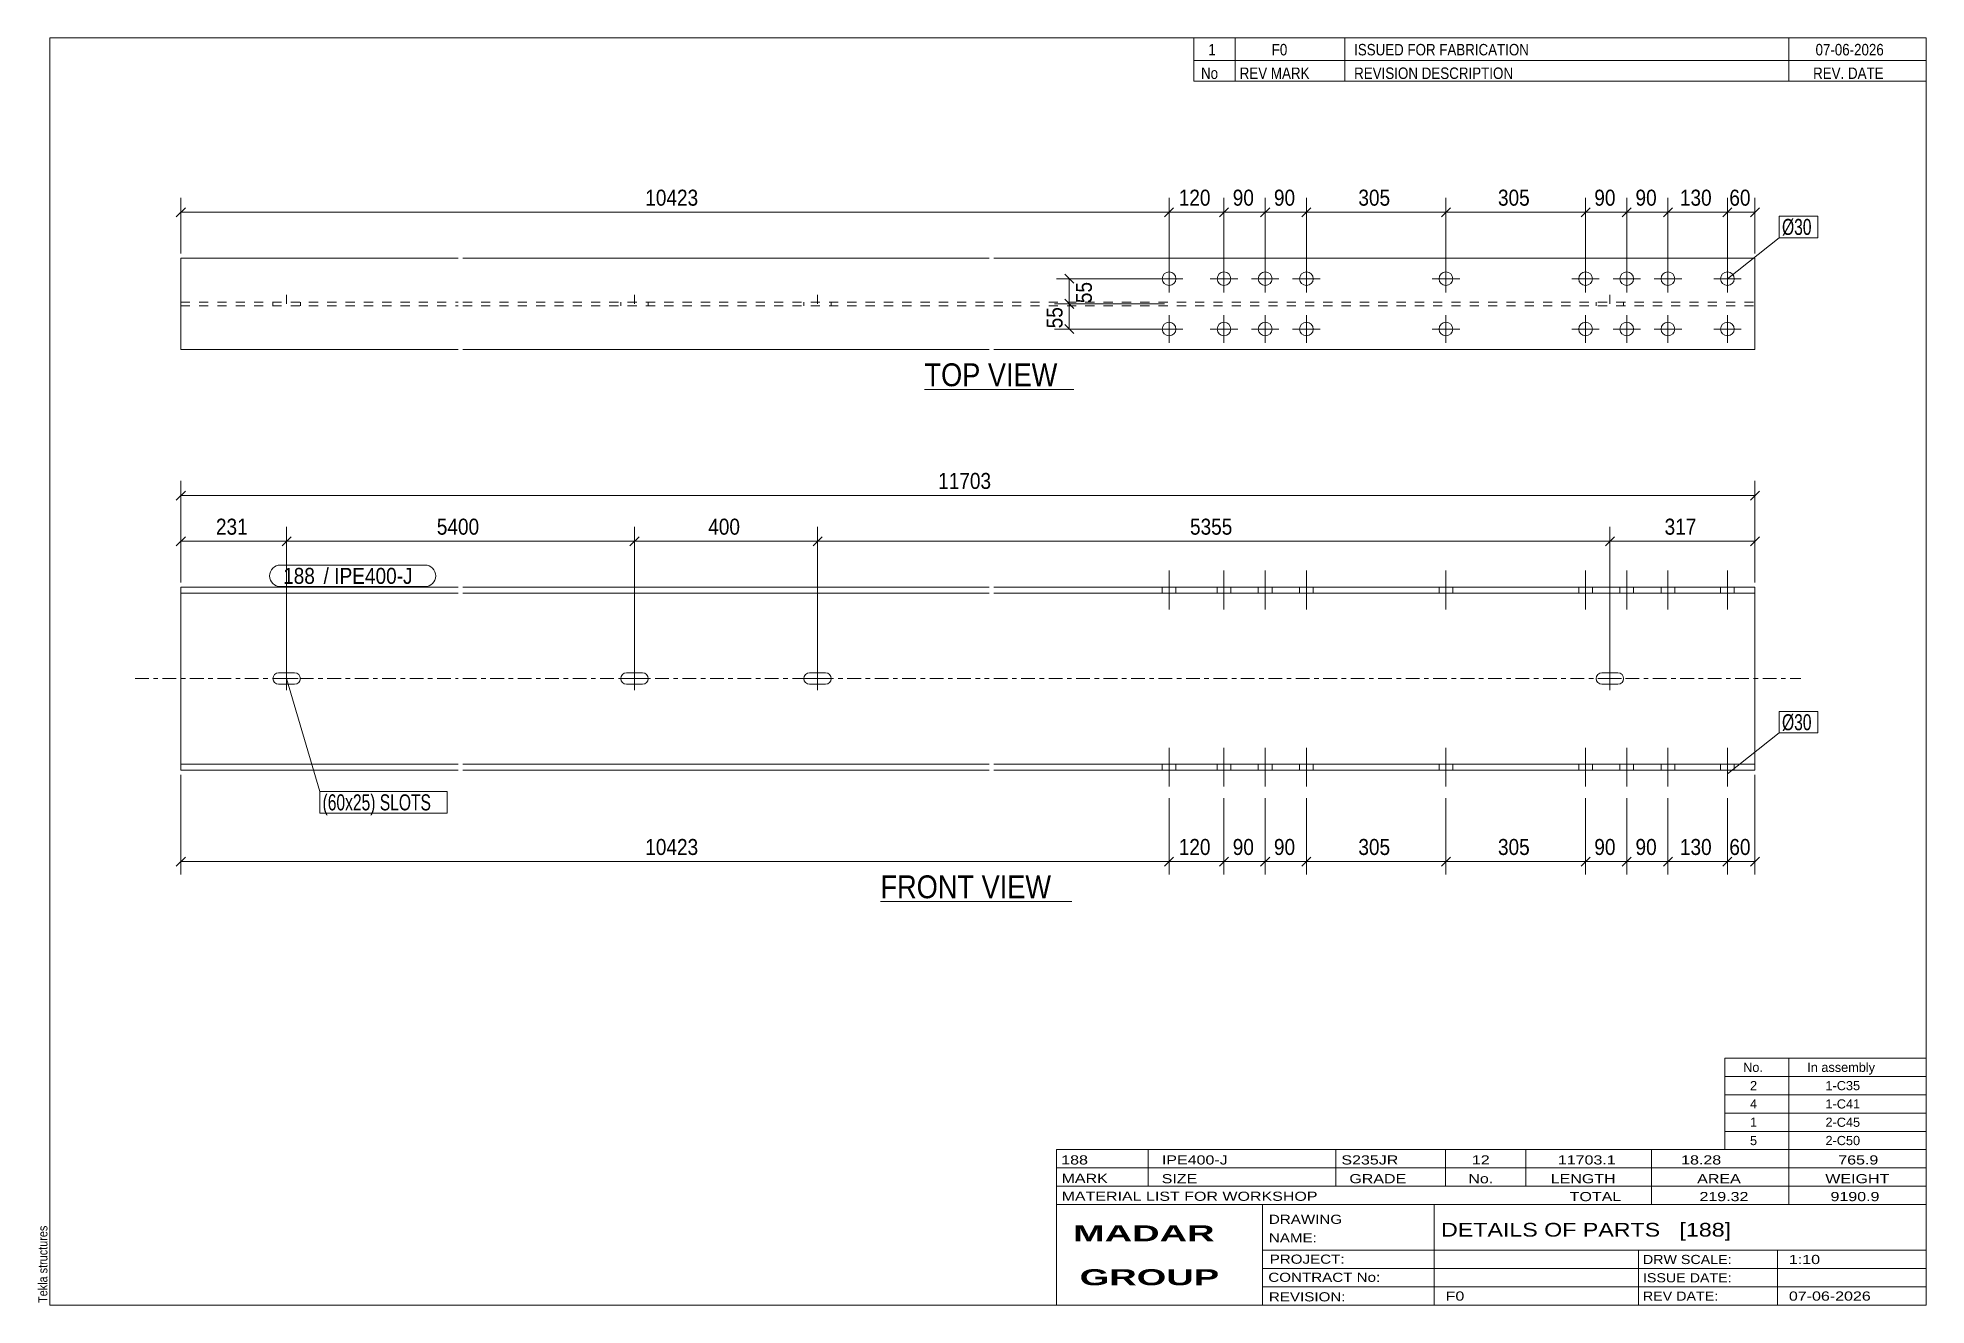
# Model space of a CAD drawing. Header units: millimetres. Extents: x 2 to 415, y 5 to 282.
import ezdxf

# ---------------------------------------------------------------- set-up
doc = ezdxf.new("R2010")
doc.units = ezdxf.units.MM
for name, pattern in [('XKITLINE00', [0]), ('XKITLINE02', [4, 2, -2]), ('XKITLINE03', [6, 3, -1, 1, -1])]:
    doc.linetypes.add(name, pattern=pattern)
for name, color, linetype, lineweight in [('Bolt', 3, 'Continuous', 0), ('BoltMark', 7, 'Continuous', 0), ('Dimensions', 7, 'Continuous', 0), ('DrawingSheet', 5, 'Continuous', 0), ('OtherObjectType', 7, 'Continuous', 0), ('Part', 2, 'Continuous', 0), ('PartMark', 7, 'Continuous', 0)]:
    doc.layers.add(name, color=color, linetype=linetype, lineweight=lineweight)
doc.styles.add('ARIAL', font='ARIAL.TTF')
doc.styles.add('ARIAL_BOLD', font='ARIALBD.TTF')
doc.styles.add('ARIAL_NARROW', font='ARIALN.TTF')

# ---------------------------------------------------------------- blocks, each defined once
blk = doc.blocks.new('*A1')
at = {"layer": 'Bolt', "color": 3, "linetype": 'XKITLINE00', "lineweight": 0}
for p, q in [((56.77, 139.45), (56.77, 144.45)), ((132.77, 139.45), (132.77, 144.45)), ((172.77, 139.45), (172.77, 144.45)), ((345.89, 139.45), (345.89, 144.45)), ((53.87, 142.43), (53.77, 141.95)), ((53.77, 141.95), (53.77, 141.95)), ((53.77, 141.95), (53.87, 141.47)), ((54.14, 142.83), (53.87, 142.43)), ((53.87, 141.47), (54.14, 141.07)), ((54.55, 143.1), (54.14, 142.83)), ((54.14, 141.07), (54.55, 140.8)), ((59.27, 141.95), (54.27, 141.95)), ((55.02, 143.2), (54.55, 143.1)), ((54.55, 140.8), (55.02, 140.7)), ((58.52, 143.2), (55.02, 143.2)), ((55.02, 140.7), (58.52, 140.7)), ((59, 143.1), (58.52, 143.2)), ((58.52, 140.7), (59, 140.8)), ((59.41, 142.83), (59, 143.1)), ((59, 140.8), (59.41, 141.07)), ((59.68, 142.43), (59.41, 142.83)), ((59.41, 141.07), (59.68, 141.47)), ((59.77, 141.95), (59.68, 142.43)), ((59.68, 141.47), (59.77, 141.95)), ((59.77, 141.95), (59.77, 141.95)), ((129.87, 142.43), (129.77, 141.95)), ((129.77, 141.95), (129.77, 141.95)), ((129.77, 141.95), (129.87, 141.47)), ((130.14, 142.83), (129.87, 142.43)), ((129.87, 141.47), (130.14, 141.07)), ((130.55, 143.1), (130.14, 142.83)), ((130.14, 141.07), (130.55, 140.8)), ((135.27, 141.95), (130.27, 141.95)), ((131.02, 143.2), (130.55, 143.1)), ((130.55, 140.8), (131.02, 140.7)), ((134.52, 143.2), (131.02, 143.2)), ((131.02, 140.7), (134.52, 140.7)), ((135, 143.1), (134.52, 143.2)), ((134.52, 140.7), (135, 140.8)), ((135.41, 142.83), (135, 143.1)), ((135, 140.8), (135.41, 141.07)), ((135.68, 142.43), (135.41, 142.83)), ((135.41, 141.07), (135.68, 141.47)), ((135.77, 141.95), (135.68, 142.43)), ((135.68, 141.47), (135.77, 141.95)), ((135.77, 141.95), (135.77, 141.95)), ((169.87, 142.43), (169.77, 141.95)), ((169.77, 141.95), (169.77, 141.95)), ((169.77, 141.95), (169.87, 141.47)), ((170.14, 142.83), (169.87, 142.43)), ((169.87, 141.47), (170.14, 141.07)), ((170.55, 143.1), (170.14, 142.83)), ((170.14, 141.07), (170.55, 140.8)), ((175.27, 141.95), (170.27, 141.95)), ((171.02, 143.2), (170.55, 143.1)), ((170.55, 140.8), (171.02, 140.7)), ((174.52, 143.2), (171.02, 143.2)), ((171.02, 140.7), (174.52, 140.7)), ((175, 143.1), (174.52, 143.2)), ((174.52, 140.7), (175, 140.8)), ((175.41, 142.83), (175, 143.1)), ((175, 140.8), (175.41, 141.07)), ((175.68, 142.43), (175.41, 142.83)), ((175.41, 141.07), (175.68, 141.47)), ((175.77, 141.95), (175.68, 142.43)), ((175.68, 141.47), (175.77, 141.95)), ((175.77, 141.95), (175.77, 141.95)), ((342.99, 142.43), (342.89, 141.95)), ((342.89, 141.95), (342.89, 141.95)), ((342.89, 141.95), (342.99, 141.47)), ((343.26, 142.83), (342.99, 142.43)), ((342.99, 141.47), (343.26, 141.07)), ((343.66, 143.1), (343.26, 142.83)), ((343.26, 141.07), (343.66, 140.8)), ((348.39, 141.95), (343.39, 141.95)), ((344.14, 143.2), (343.66, 143.1)), ((343.66, 140.8), (344.14, 140.7)), ((347.64, 143.2), (344.14, 143.2)), ((344.14, 140.7), (347.64, 140.7)), ((348.12, 143.1), (347.64, 143.2)), ((347.64, 140.7), (348.12, 140.8)), ((348.53, 142.83), (348.12, 143.1)), ((348.12, 140.8), (348.53, 141.07)), ((348.8, 142.43), (348.53, 142.83)), ((348.53, 141.07), (348.8, 141.47)), ((348.89, 141.95), (348.8, 142.43)), ((348.8, 141.47), (348.89, 141.95)), ((348.89, 141.95), (348.89, 141.95))]:
    blk.add_line(p, q, dxfattribs=at)
blk = doc.blocks.new('*A2')
at = {"layer": 'Bolt', "color": 3, "linetype": 'XKITLINE00', "lineweight": 0}
for p, q in [((249.57, 126.85), (249.57, 118.35)), ((249.57, 126.85), (249.57, 118.35)), ((261.57, 126.85), (261.57, 118.35)), ((261.57, 126.85), (261.57, 118.35)), ((270.57, 126.85), (270.57, 118.35)), ((270.57, 126.85), (270.57, 118.35)), ((279.57, 126.85), (279.57, 118.35)), ((279.57, 126.85), (279.57, 118.35)), ((310.07, 126.85), (310.07, 118.35)), ((310.07, 126.85), (310.07, 118.35)), ((340.57, 126.85), (340.57, 118.35)), ((340.57, 126.85), (340.57, 118.35)), ((349.57, 126.85), (349.57, 118.35)), ((349.57, 126.85), (349.57, 118.35)), ((358.57, 126.85), (358.57, 118.35)), ((358.57, 126.85), (358.57, 118.35)), ((371.57, 126.85), (371.57, 118.35)), ((371.57, 126.85), (371.57, 118.35)), ((248.07, 123.25), (248.07, 121.95)), ((248.07, 123.25), (248.07, 121.95)), ((251.07, 123.25), (251.07, 121.95)), ((251.07, 123.25), (251.07, 121.95)), ((260.07, 123.25), (260.07, 121.95)), ((260.07, 123.25), (260.07, 121.95)), ((263.07, 123.25), (263.07, 121.95)), ((263.07, 123.25), (263.07, 121.95)), ((269.07, 123.25), (269.07, 121.95)), ((269.07, 123.25), (269.07, 121.95)), ((272.07, 123.25), (272.07, 121.95)), ((272.07, 123.25), (272.07, 121.95)), ((278.07, 123.25), (278.07, 121.95)), ((278.07, 123.25), (278.07, 121.95)), ((281.07, 123.25), (281.07, 121.95)), ((281.07, 123.25), (281.07, 121.95)), ((308.57, 123.25), (308.57, 121.95)), ((308.57, 123.25), (308.57, 121.95)), ((311.57, 123.25), (311.57, 121.95)), ((311.57, 123.25), (311.57, 121.95)), ((339.07, 123.25), (339.07, 121.95)), ((339.07, 123.25), (339.07, 121.95)), ((342.07, 123.25), (342.07, 121.95)), ((342.07, 123.25), (342.07, 121.95)), ((348.07, 123.25), (348.07, 121.95)), ((348.07, 123.25), (348.07, 121.95)), ((351.07, 123.25), (351.07, 121.95)), ((351.07, 123.25), (351.07, 121.95)), ((357.07, 123.25), (357.07, 121.95)), ((357.07, 123.25), (357.07, 121.95)), ((360.07, 123.25), (360.07, 121.95)), ((360.07, 123.25), (360.07, 121.95)), ((370.07, 123.25), (370.07, 121.95)), ((370.07, 123.25), (370.07, 121.95)), ((373.07, 123.25), (373.07, 121.95)), ((373.07, 123.25), (373.07, 121.95))]:
    blk.add_line(p, q, dxfattribs=at)
blk = doc.blocks.new('*A3')
at = {"layer": 'Bolt', "color": 3, "linetype": 'XKITLINE00', "lineweight": 0}
for p, q in [((249.57, 157.05), (249.57, 165.55)), ((249.57, 157.05), (249.57, 165.55)), ((261.57, 157.05), (261.57, 165.55)), ((261.57, 157.05), (261.57, 165.55)), ((270.57, 157.05), (270.57, 165.55)), ((270.57, 157.05), (270.57, 165.55)), ((279.57, 157.05), (279.57, 165.55)), ((279.57, 157.05), (279.57, 165.55)), ((310.07, 157.05), (310.07, 165.55)), ((310.07, 157.05), (310.07, 165.55)), ((340.57, 157.05), (340.57, 165.55)), ((340.57, 157.05), (340.57, 165.55)), ((349.57, 157.05), (349.57, 165.55)), ((349.57, 157.05), (349.57, 165.55)), ((358.57, 157.05), (358.57, 165.55)), ((358.57, 157.05), (358.57, 165.55)), ((371.57, 157.05), (371.57, 165.55)), ((371.57, 157.05), (371.57, 165.55)), ((248.07, 161.95), (248.07, 160.65)), ((248.07, 161.95), (248.07, 160.65)), ((251.07, 161.95), (251.07, 160.65)), ((251.07, 161.95), (251.07, 160.65)), ((260.07, 161.95), (260.07, 160.65)), ((260.07, 161.95), (260.07, 160.65)), ((263.07, 161.95), (263.07, 160.65)), ((263.07, 161.95), (263.07, 160.65)), ((269.07, 161.95), (269.07, 160.65)), ((269.07, 161.95), (269.07, 160.65)), ((272.07, 161.95), (272.07, 160.65)), ((272.07, 161.95), (272.07, 160.65)), ((278.07, 161.95), (278.07, 160.65)), ((278.07, 161.95), (278.07, 160.65)), ((281.07, 161.95), (281.07, 160.65)), ((281.07, 161.95), (281.07, 160.65)), ((308.57, 161.95), (308.57, 160.65)), ((308.57, 161.95), (308.57, 160.65)), ((311.57, 161.95), (311.57, 160.65)), ((311.57, 161.95), (311.57, 160.65)), ((339.07, 161.95), (339.07, 160.65)), ((339.07, 161.95), (339.07, 160.65)), ((342.07, 161.95), (342.07, 160.65)), ((342.07, 161.95), (342.07, 160.65)), ((348.07, 161.95), (348.07, 160.65)), ((348.07, 161.95), (348.07, 160.65)), ((351.07, 161.95), (351.07, 160.65)), ((351.07, 161.95), (351.07, 160.65)), ((357.07, 161.95), (357.07, 160.65)), ((357.07, 161.95), (357.07, 160.65)), ((360.07, 161.95), (360.07, 160.65)), ((360.07, 161.95), (360.07, 160.65)), ((370.07, 161.95), (370.07, 160.65)), ((370.07, 161.95), (370.07, 160.65)), ((373.07, 161.95), (373.07, 160.65)), ((373.07, 161.95), (373.07, 160.65))]:
    blk.add_line(p, q, dxfattribs=at)
blk = doc.blocks.new('*A4')
at = {"layer": 'Part', "color": 2, "linetype": 'XKITLINE00', "lineweight": 0}
for p, q in [((33.65, 121.95), (33.65, 161.95)), ((33.65, 161.95), (94.27, 161.95)), ((95.27, 161.95), (210.27, 161.95)), ((211.27, 161.95), (377.57, 161.95)), ((377.57, 161.95), (377.57, 121.95)), ((94.27, 160.65), (33.65, 160.65)), ((210.27, 160.65), (95.27, 160.65)), ((377.57, 160.65), (211.27, 160.65)), ((94.27, 123.25), (33.65, 123.25)), ((33.65, 121.95), (94.27, 121.95)), ((210.27, 123.25), (95.27, 123.25)), ((95.27, 121.95), (210.27, 121.95)), ((377.57, 123.25), (211.27, 123.25)), ((211.27, 121.95), (377.57, 121.95))]:
    blk.add_line(p, q, dxfattribs=at)
at = {"layer": 'Part', "color": 7, "linetype": 'XKITLINE03', "lineweight": 0}
for p, q in [((23.65, 141.95), (94.27, 141.95)), ((95.27, 141.95), (210.27, 141.95)), ((211.27, 141.95), (387.57, 141.95))]:
    blk.add_line(p, q, dxfattribs=at)
blk = doc.blocks.new('*A5')
at = {"layer": 'Bolt', "color": 3, "linetype": 'XKITLINE02', "lineweight": 0}
for p, q in [((53.77, 224.25), (53.77, 223.45)), ((56.77, 225.85), (56.77, 221.85)), ((59.77, 224.25), (59.77, 223.45)), ((129.77, 224.25), (129.77, 223.45)), ((132.77, 225.85), (132.77, 221.85)), ((135.77, 224.25), (135.77, 223.45)), ((169.77, 224.25), (169.77, 223.45)), ((172.77, 225.85), (172.77, 221.85)), ((175.77, 224.25), (175.77, 223.45)), ((342.89, 224.25), (342.89, 223.45)), ((345.89, 225.85), (345.89, 221.85)), ((348.89, 224.25), (348.89, 223.45))]:
    blk.add_line(p, q, dxfattribs=at)
blk = doc.blocks.new('*A6')
at = {"layer": 'Bolt', "color": 3, "linetype": 'XKITLINE00', "lineweight": 0}
for p, q in [((249.57, 232.35), (249.57, 230.35)), ((261.57, 232.35), (261.57, 230.35)), ((270.57, 232.35), (270.57, 230.35)), ((279.57, 232.35), (279.57, 230.35)), ((310.07, 232.35), (310.07, 230.35)), ((340.57, 232.35), (340.57, 230.35)), ((349.57, 232.35), (349.57, 230.35)), ((358.57, 232.35), (358.57, 230.35)), ((371.57, 232.35), (371.57, 230.35)), ((246.57, 229.35), (248.57, 229.35)), ((249.57, 226.35), (249.57, 228.35)), ((252.57, 229.35), (250.58, 229.35)), ((258.57, 229.35), (260.57, 229.35)), ((261.57, 226.35), (261.57, 228.35)), ((264.57, 229.35), (262.58, 229.35)), ((267.57, 229.35), (269.57, 229.35)), ((270.57, 226.35), (270.57, 228.35)), ((273.57, 229.35), (271.58, 229.35)), ((276.57, 229.35), (278.57, 229.35)), ((279.57, 226.35), (279.57, 228.35)), ((282.57, 229.35), (280.58, 229.35)), ((307.07, 229.35), (309.07, 229.35)), ((310.07, 226.35), (310.07, 228.35)), ((313.07, 229.35), (311.08, 229.35)), ((337.57, 229.35), (339.57, 229.35)), ((340.57, 226.35), (340.57, 228.35)), ((343.57, 229.35), (341.58, 229.35)), ((346.57, 229.35), (348.57, 229.35)), ((349.57, 226.35), (349.57, 228.35)), ((352.57, 229.35), (350.58, 229.35)), ((355.57, 229.35), (357.57, 229.35)), ((358.57, 226.35), (358.57, 228.35)), ((361.57, 229.35), (359.58, 229.35)), ((368.57, 229.35), (370.57, 229.35)), ((371.57, 226.35), (371.57, 228.35)), ((374.57, 229.35), (372.58, 229.35)), ((249.57, 221.35), (249.57, 219.35)), ((261.57, 221.35), (261.57, 219.35)), ((270.57, 221.35), (270.57, 219.35)), ((279.57, 221.35), (279.57, 219.35)), ((310.07, 221.35), (310.07, 219.35)), ((340.57, 221.35), (340.57, 219.35)), ((349.57, 221.35), (349.57, 219.35)), ((358.57, 221.35), (358.57, 219.35)), ((371.57, 221.35), (371.57, 219.35)), ((246.57, 218.35), (248.57, 218.35)), ((249.57, 215.35), (249.57, 217.35)), ((252.57, 218.35), (250.58, 218.35)), ((258.57, 218.35), (260.57, 218.35)), ((261.57, 215.35), (261.57, 217.35)), ((264.57, 218.35), (262.58, 218.35)), ((267.57, 218.35), (269.57, 218.35)), ((270.57, 215.35), (270.57, 217.35)), ((273.57, 218.35), (271.58, 218.35)), ((276.57, 218.35), (278.57, 218.35)), ((279.57, 215.35), (279.57, 217.35)), ((282.57, 218.35), (280.58, 218.35)), ((307.07, 218.35), (309.07, 218.35)), ((310.07, 215.35), (310.07, 217.35)), ((313.07, 218.35), (311.08, 218.35)), ((337.57, 218.35), (339.57, 218.35)), ((340.57, 215.35), (340.57, 217.35)), ((343.57, 218.35), (341.58, 218.35)), ((346.57, 218.35), (348.57, 218.35)), ((349.57, 215.35), (349.57, 217.35)), ((352.57, 218.35), (350.58, 218.35)), ((355.57, 218.35), (357.57, 218.35)), ((358.57, 215.35), (358.57, 217.35)), ((361.57, 218.35), (359.58, 218.35)), ((368.57, 218.35), (370.57, 218.35)), ((371.57, 215.35), (371.57, 217.35)), ((374.57, 218.35), (372.58, 218.35))]:
    blk.add_line(p, q, dxfattribs=at)
blk = doc.blocks.new('*A7')
at = {"layer": 'Bolt', "color": 3, "linetype": 'XKITLINE00', "lineweight": 0}
for p, q in [((249.57, 232.35), (249.57, 226.35)), ((261.57, 232.35), (261.57, 226.35)), ((270.57, 232.35), (270.57, 226.35)), ((279.57, 232.35), (279.57, 226.35)), ((310.07, 232.35), (310.07, 226.35)), ((340.57, 232.35), (340.57, 226.35)), ((349.57, 232.35), (349.57, 226.35)), ((358.57, 232.35), (358.57, 226.35)), ((371.57, 232.35), (371.57, 226.35)), ((246.57, 229.35), (252.57, 229.35)), ((258.57, 229.35), (264.57, 229.35)), ((267.57, 229.35), (273.57, 229.35)), ((276.57, 229.35), (282.57, 229.35)), ((307.07, 229.35), (313.07, 229.35)), ((337.57, 229.35), (343.57, 229.35)), ((346.57, 229.35), (352.57, 229.35)), ((355.57, 229.35), (361.57, 229.35)), ((368.57, 229.35), (374.57, 229.35)), ((249.57, 221.35), (249.57, 215.35)), ((261.57, 221.35), (261.57, 215.35)), ((270.57, 221.35), (270.57, 215.35)), ((279.57, 221.35), (279.57, 215.35)), ((310.07, 221.35), (310.07, 215.35)), ((340.57, 221.35), (340.57, 215.35)), ((349.57, 221.35), (349.57, 215.35)), ((358.57, 221.35), (358.57, 215.35)), ((371.57, 221.35), (371.57, 215.35)), ((246.57, 218.35), (252.57, 218.35)), ((258.57, 218.35), (264.57, 218.35)), ((267.57, 218.35), (273.57, 218.35)), ((276.57, 218.35), (282.57, 218.35)), ((307.07, 218.35), (313.07, 218.35)), ((337.57, 218.35), (343.57, 218.35)), ((346.57, 218.35), (352.57, 218.35)), ((355.57, 218.35), (361.57, 218.35)), ((368.57, 218.35), (374.57, 218.35))]:
    blk.add_line(p, q, dxfattribs=at)
for centre in [(249.57, 229.35), (261.57, 229.35), (270.57, 229.35), (279.57, 229.35), (310.07, 229.35), (340.57, 229.35), (349.57, 229.35), (358.57, 229.35), (371.57, 229.35), (249.57, 218.35), (261.57, 218.35), (270.57, 218.35), (279.57, 218.35), (310.07, 218.35), (340.57, 218.35), (349.57, 218.35), (358.57, 218.35), (371.57, 218.35)]:
    blk.add_circle(centre, 1.5, dxfattribs=at)
blk = doc.blocks.new('*A8')
at = {"layer": 'Part', "color": 2, "linetype": 'XKITLINE00', "lineweight": 0}
for p, q in [((33.65, 233.85), (33.65, 213.85)), ((33.65, 233.85), (94.27, 233.85)), ((95.27, 233.85), (210.27, 233.85)), ((211.27, 233.85), (377.57, 233.85)), ((377.57, 213.85), (377.57, 233.85)), ((33.65, 213.85), (94.27, 213.85)), ((95.27, 213.85), (210.27, 213.85)), ((211.27, 213.85), (377.57, 213.85))]:
    blk.add_line(p, q, dxfattribs=at)
at = {"layer": 'Part', "color": 7, "linetype": 'XKITLINE02', "lineweight": 0}
for p, q in [((33.65, 224.25), (94.27, 224.25)), ((33.65, 223.45), (94.27, 223.45)), ((95.27, 224.25), (210.27, 224.25)), ((95.27, 223.45), (210.27, 223.45)), ((211.27, 224.25), (377.57, 224.25)), ((211.27, 223.45), (377.57, 223.45))]:
    blk.add_line(p, q, dxfattribs=at)
blk = doc.blocks.new('*A9')
at = {"layer": 'DrawingSheet', "color": 5, "linetype": 'XKITLINE00', "lineweight": 0}
for p, q in [((415, 282), (5, 282)), ((5, 282), (5, 5)), ((415, 5), (415, 282)), ((5, 5), (415, 5))]:
    blk.add_line(p, q, dxfattribs=at)
at = {"layer": 'DrawingSheet', "color": 5, "style": 'ARIAL', "width": 0.85}
blk.add_text('Tekla structures', height=2, rotation=90, dxfattribs=at).set_placement((4.5, 5.5))
blk = doc.blocks.new('*A10')
at = {"layer": 'OtherObjectType', "color": 7, "linetype": 'XKITLINE00', "lineweight": 0}
for p, q in [((371, 59), (415, 59)), ((371, 55), (371, 59)), ((385, 55), (385, 59)), ((415, 55), (415, 59)), ((371, 55), (415, 55)), ((371, 51), (371, 55)), ((385, 51), (385, 55)), ((415, 51), (415, 55)), ((371, 51), (415, 51)), ((371, 47), (371, 51)), ((385, 47), (385, 51)), ((415, 47), (415, 51)), ((371, 47), (415, 47)), ((371, 43), (371, 47)), ((385, 43), (385, 47)), ((415, 43), (415, 47)), ((371, 43), (415, 43)), ((371, 39), (371, 43)), ((385, 39), (385, 43)), ((415, 39), (415, 43)), ((371, 39), (415, 39))]:
    blk.add_line(p, q, dxfattribs=at)
at = {"layer": 'OtherObjectType', "color": 7, "style": 'ARIAL_NARROW', "width": 1.211571}
for s, p in [('No.', (375, 56)), ('In assembly', (389, 56)), ('2', (376.5, 52)), ('1-C35', (392.99, 52)), ('4', (376.5, 48)), ('1-C41', (392.99, 48)), ('1', (376.5, 44)), ('2-C45', (392.99, 44)), ('5', (376.5, 40)), ('2-C50', (392.99, 40))]:
    blk.add_text(s, height=2, dxfattribs=at).set_placement(p)
blk = doc.blocks.new('*A11')
at = {"layer": 'OtherObjectType', "color": 7, "linetype": 'XKITLINE00', "lineweight": 0}
for p, q in [((255, 282), (415, 282)), ((415, 282), (255, 282)), ((255, 282), (255, 277)), ((264, 282), (264, 277)), ((288, 282), (288, 277)), ((385, 282), (385, 277)), ((415, 282), (415, 277)), ((255, 277), (415, 277)), ((255, 277), (255, 272.5)), ((255, 277), (415, 277)), ((264, 277), (264, 272.5)), ((288, 277), (288, 272.5)), ((385, 277), (385, 272.5)), ((415, 277), (415, 272.5)), ((415, 272.5), (255, 272.5))]:
    blk.add_line(p, q, dxfattribs=at)
at = {"layer": 'OtherObjectType', "color": 7, "style": 'ARIAL_NARROW'}
for s, width, p in [('1', 1.017001, (258.16, 278.15)), ('F0', 1.017001, (272, 278.15)), ('ISSUED FOR FABRICATION', 1.017001, (290, 278.15)), ('07-06-2026', 1.017001, (390.82, 278.15)), ('No', 1.02, (256.54, 273)), ('REV MARK', 1.02, (265, 273)), ('REVISION DESCRIPTION', 1.02, (290, 273)), ('REV. DATE', 1.02, (390.28, 273))]:
    blk.add_text(s, height=2.5, dxfattribs=dict(at, width=width)).set_placement(p)
blk = doc.blocks.new('*A12')
at = {"layer": 'OtherObjectType', "color": 7, "linetype": 'XKITLINE00', "lineweight": 0}
for p, q in [((225, 39), (415, 39)), ((225, 39), (225, 35)), ((225, 39), (415, 39)), ((245, 35), (245, 39)), ((286, 35), (286, 39)), ((310, 35), (310, 39)), ((327.5, 35), (327.5, 39)), ((355, 35), (355, 39)), ((385, 35), (385, 39)), ((415, 35), (415, 39)), ((225, 35), (415, 35)), ((225, 35), (225, 5)), ((225, 35), (415, 35)), ((245, 31), (245, 35)), ((286, 31), (286, 35)), ((310, 31), (310, 35)), ((327.5, 31), (327.5, 35)), ((355, 31), (355, 35)), ((385, 31), (385, 35)), ((415, 31), (415, 35)), ((225, 31), (415, 31)), ((355, 27), (355, 31)), ((385, 27), (385, 31)), ((415, 27), (415, 31)), ((225, 27), (415, 27)), ((270, 21), (270, 27)), ((307.5, 17), (307.5, 27)), ((415, 21), (415, 27)), ((270, 21), (270, 5)), ((415, 17), (415, 21)), ((270, 17), (415, 17)), ((307.5, 5), (307.5, 17)), ((352.16, 13), (352.16, 17)), ((382.5, 5), (382.5, 17)), ((415, 13), (415, 17)), ((270, 13), (415, 13)), ((352.16, 5), (352.16, 13)), ((415, 9), (415, 13)), ((270, 9), (415, 9)), ((415, 5), (415, 9)), ((225, 5), (415, 5)), ((262.5, 5), (415, 5))]:
    blk.add_line(p, q, dxfattribs=at)
at = {"layer": 'OtherObjectType', "color": 7, "style": 'ARIAL_NARROW'}
for s, height, width, p in [('188', 2, 1.525501, (226.01, 35.76)), ('IPE400-J', 2, 1.525501, (248, 35.76)), ('S235JR', 2, 1.525501, (287.22, 35.76)), ('12', 2, 1.525501, (315.73, 35.76)), ('11703.1', 2, 1.525501, (334.52, 35.76)), ('18.28', 2, 1.525501, (361.45, 35.76)), ('765.9', 2, 1.525501, (395.78, 35.76)), ('MARK', 2, 1.525501, (226.08, 31.73)), ('SIZE', 2, 1.525501, (247.96, 31.66)), ('GRADE', 2, 1.525501, (288.96, 31.66)), ('No.', 2, 1.525501, (314.96, 31.66)), ('LENGTH', 2, 1.525501, (332.96, 31.66)), ('AREA', 2, 1.525501, (364.96, 31.66)), ('WEIGHT', 2, 1.525501, (392.96, 31.66)), ('MATERIAL LIST FOR WORKSHOP', 2, 1.525501, (226.08, 27.82)), ('TOTAL', 2, 1.525501, (337.1, 27.75)), ('219.32', 2, 1.525501, (365.46, 27.75)), ('9190.9', 2, 1.525501, (394.09, 27.75)), ('DRAWING', 2, 1.445, (271.38, 22.78)), ('NAME:', 2, 1.445, (271.38, 18.72)), ('DETAILS OF PARTS   [188]', 3, 1.474651, (309, 20)), ('PROJECT:', 2, 1.445, (271.55, 14.07)), ('DRW SCALE:', 2, 1.36, (353.1, 14)), ('1:10', 2, 1.525501, (385, 14)), ('CONTRACT No:', 2, 1.445, (271.25, 10.11)), ('ISSUE DATE:', 2, 1.36, (353.1, 10)), ('REVISION:', 2, 1.445, (271.38, 5.84)), ('F0', 2, 1.525501, (310, 6)), ('REV DATE:', 2, 1.36, (353.1, 6)), ('07-06-2026', 2, 1.525501, (385, 6))]:
    blk.add_text(s, height=height, dxfattribs=dict(at, width=width)).set_placement(p)
at = {"layer": 'OtherObjectType', "color": 1, "style": 'ARIAL_BOLD', "width": 1.7}
for s, p in [('MADAR ', (228.58, 18.97)), ('GROUP', (230.03, 9.37))]:
    blk.add_text(s, height=3.5, dxfattribs=at).set_placement(p)
blk = doc.blocks.new('*A13')
at = {"layer": 'Dimensions', "color": 7, "linetype": 'XKITLINE00', "lineweight": 0}
for p, q in [((34.64, 182.94), (32.66, 180.96)), ((33.65, 162.95), (33.65, 185.15)), ((33.65, 181.95), (377.57, 181.95)), ((378.56, 182.94), (376.58, 180.96)), ((377.57, 162.95), (377.57, 185.15))]:
    blk.add_line(p, q, dxfattribs=at)
at = {"layer": 'Dimensions', "color": 3}
for p in [(33.65, 181.95), (377.57, 181.95)]:
    blk.add_point(p, dxfattribs=at)
at = {"layer": 'Dimensions', "color": 3, "style": 'ARIAL', "width": 0.85}
blk.add_text('11703', height=3.5, dxfattribs=at).set_placement((199.12, 183.4))
blk = doc.blocks.new('*A14')
at = {"layer": 'Dimensions', "color": 7, "linetype": 'XKITLINE00', "lineweight": 0}
for p, q in [((33.65, 162.95), (33.65, 175.15)), ((56.77, 142.95), (56.77, 175.15)), ((34.64, 172.94), (32.66, 170.96)), ((33.65, 171.95), (56.77, 171.95)), ((57.76, 172.94), (55.78, 170.96))]:
    blk.add_line(p, q, dxfattribs=at)
at = {"layer": 'Dimensions', "color": 3}
for p in [(33.65, 171.95), (56.77, 171.95)]:
    blk.add_point(p, dxfattribs=at)
at = {"layer": 'Dimensions', "color": 3, "style": 'ARIAL', "width": 0.85}
blk.add_text('231', height=3.5, dxfattribs=at).set_placement((41.32, 173.4))
blk = doc.blocks.new('*A15')
at = {"layer": 'Dimensions', "color": 7, "linetype": 'XKITLINE00', "lineweight": 0}
for p, q in [((56.77, 142.95), (56.77, 175.15)), ((132.77, 142.95), (132.77, 175.15)), ((57.76, 172.94), (55.78, 170.96)), ((56.77, 171.95), (132.77, 171.95)), ((133.76, 172.94), (131.78, 170.96))]:
    blk.add_line(p, q, dxfattribs=at)
at = {"layer": 'Dimensions', "color": 3}
for p in [(56.77, 171.95), (132.77, 171.95)]:
    blk.add_point(p, dxfattribs=at)
at = {"layer": 'Dimensions', "color": 3, "style": 'ARIAL', "width": 0.85}
blk.add_text('5400', height=3.5, dxfattribs=at).set_placement((89.58, 173.4))
blk = doc.blocks.new('*A16')
at = {"layer": 'Dimensions', "color": 7, "linetype": 'XKITLINE00', "lineweight": 0}
for p, q in [((132.77, 142.95), (132.77, 175.15)), ((172.77, 142.95), (172.77, 175.15)), ((133.76, 172.94), (131.78, 170.96)), ((132.77, 171.95), (172.77, 171.95)), ((173.76, 172.94), (171.78, 170.96))]:
    blk.add_line(p, q, dxfattribs=at)
at = {"layer": 'Dimensions', "color": 3}
for p in [(132.77, 171.95), (172.77, 171.95)]:
    blk.add_point(p, dxfattribs=at)
at = {"layer": 'Dimensions', "color": 3, "style": 'ARIAL', "width": 0.85}
blk.add_text('400', height=3.5, dxfattribs=at).set_placement((148.88, 173.4))
blk = doc.blocks.new('*A17')
at = {"layer": 'Dimensions', "color": 7, "linetype": 'XKITLINE00', "lineweight": 0}
for p, q in [((172.77, 142.95), (172.77, 175.15)), ((345.89, 142.95), (345.89, 175.15)), ((173.76, 172.94), (171.78, 170.96)), ((172.77, 171.95), (345.89, 171.95)), ((346.88, 172.94), (344.9, 170.96))]:
    blk.add_line(p, q, dxfattribs=at)
at = {"layer": 'Dimensions', "color": 3}
for p in [(172.77, 171.95), (345.89, 171.95)]:
    blk.add_point(p, dxfattribs=at)
at = {"layer": 'Dimensions', "color": 3, "style": 'ARIAL', "width": 0.85}
blk.add_text('5355', height=3.5, dxfattribs=at).set_placement((254.14, 173.4))
blk = doc.blocks.new('*A18')
at = {"layer": 'Dimensions', "color": 7, "linetype": 'XKITLINE00', "lineweight": 0}
for p, q in [((345.89, 142.95), (345.89, 175.15)), ((377.57, 162.95), (377.57, 175.15)), ((346.88, 172.94), (344.9, 170.96)), ((345.89, 171.95), (377.57, 171.95)), ((378.56, 172.94), (376.58, 170.96))]:
    blk.add_line(p, q, dxfattribs=at)
at = {"layer": 'Dimensions', "color": 3}
for p in [(345.89, 171.95), (377.57, 171.95)]:
    blk.add_point(p, dxfattribs=at)
at = {"layer": 'Dimensions', "color": 3, "style": 'ARIAL', "width": 0.85}
blk.add_text('317', height=3.5, dxfattribs=at).set_placement((357.84, 173.4))
blk = doc.blocks.new('*A19')
at = {"layer": 'Dimensions', "color": 7, "linetype": 'XKITLINE00', "lineweight": 0}
for p, q in [((33.65, 120.95), (33.65, 99.15)), ((249.57, 115.85), (249.57, 99.15)), ((34.64, 102.94), (32.66, 100.96)), ((33.65, 101.95), (249.57, 101.95)), ((250.56, 102.94), (248.58, 100.96))]:
    blk.add_line(p, q, dxfattribs=at)
at = {"layer": 'Dimensions', "color": 3}
for p in [(33.65, 101.95), (249.57, 101.95)]:
    blk.add_point(p, dxfattribs=at)
at = {"layer": 'Dimensions', "color": 3, "style": 'ARIAL', "width": 0.85}
blk.add_text('10423', height=3.5, dxfattribs=at).set_placement((135.12, 103.4))
blk = doc.blocks.new('*A20')
at = {"layer": 'Dimensions', "color": 7, "linetype": 'XKITLINE00', "lineweight": 0}
for p, q in [((249.57, 115.85), (249.57, 99.15)), ((261.57, 115.85), (261.57, 99.15)), ((250.56, 102.94), (248.58, 100.96)), ((249.57, 101.95), (261.57, 101.95)), ((262.56, 102.94), (260.58, 100.96))]:
    blk.add_line(p, q, dxfattribs=at)
at = {"layer": 'Dimensions', "color": 3}
for p in [(249.57, 101.95), (261.57, 101.95)]:
    blk.add_point(p, dxfattribs=at)
at = {"layer": 'Dimensions', "color": 3, "style": 'ARIAL', "width": 0.85}
blk.add_text('120', height=3.5, dxfattribs=at).set_placement((251.68, 103.4))
blk = doc.blocks.new('*A21')
at = {"layer": 'Dimensions', "color": 7, "linetype": 'XKITLINE00', "lineweight": 0}
for p, q in [((261.57, 115.85), (261.57, 99.15)), ((270.57, 115.85), (270.57, 99.15)), ((262.56, 102.94), (260.58, 100.96)), ((261.57, 101.95), (270.57, 101.95)), ((271.56, 102.94), (269.58, 100.96))]:
    blk.add_line(p, q, dxfattribs=at)
at = {"layer": 'Dimensions', "color": 3}
for p in [(261.57, 101.95), (270.57, 101.95)]:
    blk.add_point(p, dxfattribs=at)
at = {"layer": 'Dimensions', "color": 3, "style": 'ARIAL', "width": 0.85}
blk.add_text('90', height=3.5, dxfattribs=at).set_placement((263.48, 103.4))
blk = doc.blocks.new('*A22')
at = {"layer": 'Dimensions', "color": 7, "linetype": 'XKITLINE00', "lineweight": 0}
for p, q in [((270.57, 115.85), (270.57, 99.15)), ((279.57, 115.85), (279.57, 99.15)), ((271.56, 102.94), (269.58, 100.96)), ((270.57, 101.95), (279.57, 101.95)), ((280.56, 102.94), (278.58, 100.96))]:
    blk.add_line(p, q, dxfattribs=at)
at = {"layer": 'Dimensions', "color": 3}
for p in [(270.57, 101.95), (279.57, 101.95)]:
    blk.add_point(p, dxfattribs=at)
at = {"layer": 'Dimensions', "color": 3, "style": 'ARIAL', "width": 0.85}
blk.add_text('90', height=3.5, dxfattribs=at).set_placement((272.48, 103.4))
blk = doc.blocks.new('*A23')
at = {"layer": 'Dimensions', "color": 7, "linetype": 'XKITLINE00', "lineweight": 0}
for p, q in [((279.57, 115.85), (279.57, 99.15)), ((310.07, 115.85), (310.07, 99.15)), ((280.56, 102.94), (278.58, 100.96)), ((279.57, 101.95), (310.07, 101.95)), ((311.06, 102.94), (309.08, 100.96))]:
    blk.add_line(p, q, dxfattribs=at)
at = {"layer": 'Dimensions', "color": 3}
for p in [(279.57, 101.95), (310.07, 101.95)]:
    blk.add_point(p, dxfattribs=at)
at = {"layer": 'Dimensions', "color": 3, "style": 'ARIAL', "width": 0.85}
blk.add_text('305', height=3.5, dxfattribs=at).set_placement((290.93, 103.4))
blk = doc.blocks.new('*A24')
at = {"layer": 'Dimensions', "color": 7, "linetype": 'XKITLINE00', "lineweight": 0}
for p, q in [((310.07, 115.85), (310.07, 99.15)), ((340.57, 115.85), (340.57, 99.15)), ((311.06, 102.94), (309.08, 100.96)), ((310.07, 101.95), (340.57, 101.95)), ((341.56, 102.94), (339.58, 100.96))]:
    blk.add_line(p, q, dxfattribs=at)
at = {"layer": 'Dimensions', "color": 3}
for p in [(310.07, 101.95), (340.57, 101.95)]:
    blk.add_point(p, dxfattribs=at)
at = {"layer": 'Dimensions', "color": 3, "style": 'ARIAL', "width": 0.85}
blk.add_text('305', height=3.5, dxfattribs=at).set_placement((321.43, 103.4))
blk = doc.blocks.new('*A25')
at = {"layer": 'Dimensions', "color": 7, "linetype": 'XKITLINE00', "lineweight": 0}
for p, q in [((340.57, 115.85), (340.57, 99.15)), ((349.57, 115.85), (349.57, 99.15)), ((341.56, 102.94), (339.58, 100.96)), ((340.57, 101.95), (349.57, 101.95)), ((350.56, 102.94), (348.58, 100.96))]:
    blk.add_line(p, q, dxfattribs=at)
at = {"layer": 'Dimensions', "color": 3}
for p in [(340.57, 101.95), (349.57, 101.95)]:
    blk.add_point(p, dxfattribs=at)
at = {"layer": 'Dimensions', "color": 3, "style": 'ARIAL', "width": 0.85}
blk.add_text('90', height=3.5, dxfattribs=at).set_placement((342.48, 103.4))
blk = doc.blocks.new('*A26')
at = {"layer": 'Dimensions', "color": 7, "linetype": 'XKITLINE00', "lineweight": 0}
for p, q in [((349.57, 115.85), (349.57, 99.15)), ((358.57, 115.85), (358.57, 99.15)), ((350.56, 102.94), (348.58, 100.96)), ((349.57, 101.95), (358.57, 101.95)), ((359.56, 102.94), (357.58, 100.96))]:
    blk.add_line(p, q, dxfattribs=at)
at = {"layer": 'Dimensions', "color": 3}
for p in [(349.57, 101.95), (358.57, 101.95)]:
    blk.add_point(p, dxfattribs=at)
at = {"layer": 'Dimensions', "color": 3, "style": 'ARIAL', "width": 0.85}
blk.add_text('90', height=3.5, dxfattribs=at).set_placement((351.48, 103.4))
blk = doc.blocks.new('*A27')
at = {"layer": 'Dimensions', "color": 7, "linetype": 'XKITLINE00', "lineweight": 0}
for p, q in [((358.57, 115.85), (358.57, 99.15)), ((371.57, 115.85), (371.57, 99.15)), ((359.56, 102.94), (357.58, 100.96)), ((358.57, 101.95), (371.57, 101.95)), ((372.56, 102.94), (370.58, 100.96))]:
    blk.add_line(p, q, dxfattribs=at)
at = {"layer": 'Dimensions', "color": 3}
for p in [(358.57, 101.95), (371.57, 101.95)]:
    blk.add_point(p, dxfattribs=at)
at = {"layer": 'Dimensions', "color": 3, "style": 'ARIAL', "width": 0.85}
blk.add_text('130', height=3.5, dxfattribs=at).set_placement((361.18, 103.4))
blk = doc.blocks.new('*A28')
at = {"layer": 'Dimensions', "color": 7, "linetype": 'XKITLINE00', "lineweight": 0}
for p, q in [((377.57, 120.95), (377.57, 99.15)), ((371.57, 115.85), (371.57, 99.15)), ((372.56, 102.94), (370.58, 100.96)), ((371.57, 101.95), (377.57, 101.95)), ((378.56, 102.94), (376.58, 100.96))]:
    blk.add_line(p, q, dxfattribs=at)
at = {"layer": 'Dimensions', "color": 3}
for p in [(371.57, 101.95), (377.57, 101.95)]:
    blk.add_point(p, dxfattribs=at)
at = {"layer": 'Dimensions', "color": 3, "style": 'ARIAL', "width": 0.85}
blk.add_text('60', height=3.5, dxfattribs=at).set_placement((371.98, 103.4))
blk = doc.blocks.new('*A29')
at = {"layer": 'BoltMark', "color": 7, "linetype": 'XKITLINE00', "lineweight": 0}
for p, q in [((382.89, 134.76), (391.32, 134.76)), ((382.89, 130.06), (382.89, 134.76)), ((391.32, 130.06), (391.32, 134.76)), ((371.57, 121.1), (382.89, 130.06)), ((382.89, 130.06), (391.32, 130.06))]:
    blk.add_line(p, q, dxfattribs=at)
at = {"layer": 'BoltMark', "color": 3, "style": 'ARIAL_NARROW', "width": 0.85}
blk.add_text('Ø30', height=3.5, dxfattribs=at).set_placement((383.49, 130.66))
blk = doc.blocks.new('*A30')
at = {"layer": 'BoltMark', "color": 7, "linetype": 'XKITLINE00', "lineweight": 0}
for p, q in [((56.77, 141.95), (64.02, 117.25)), ((64.02, 117.25), (91.81, 117.25)), ((64.02, 112.55), (64.02, 117.25)), ((91.81, 112.55), (91.81, 117.25)), ((64.02, 112.55), (91.81, 112.55))]:
    blk.add_line(p, q, dxfattribs=at)
at = {"layer": 'BoltMark', "color": 3, "style": 'ARIAL_NARROW', "width": 0.85}
blk.add_text('(60x25) SLOTS', height=3.5, dxfattribs=at).set_placement((64.62, 113.15))
blk = doc.blocks.new('*A31')
at = {"layer": 'PartMark', "color": 7, "linetype": 'XKITLINE00', "lineweight": 0}
for p, q in [((55.4, 166.75), (86.99, 166.75)), ((55.4, 162.05), (86.99, 162.05))]:
    blk.add_line(p, q, dxfattribs=at)
for centre, start, end in [((55.4, 164.4), 90, 270), ((86.99, 164.4), 270, 90)]:
    blk.add_arc(centre, 2.35, start, end, dxfattribs=at)
at = {"layer": 'PartMark', "color": 1, "style": 'ARIAL', "width": 0.85}
blk.add_text('188', height=3.5, dxfattribs=at).set_placement((56, 162.65))
at = {"layer": 'PartMark', "color": 3, "style": 'ARIAL', "width": 0.85}
for s, p in [('/', (64.84, 162.65)), ('IPE400-J', (67.18, 162.65))]:
    blk.add_text(s, height=3.5, dxfattribs=at).set_placement(p)
blk = doc.blocks.new('*A32')
at = {"layer": 'OtherObjectType', "color": 7, "linetype": 'XKITLINE00', "lineweight": 0}
blk.add_line((186.51, 93.2), (228.36, 93.2), dxfattribs=at)
at = {"layer": 'OtherObjectType', "color": 3, "style": 'ARIAL', "width": 0.85}
blk.add_text('FRONT VIEW', height=5, dxfattribs=at).set_placement((186.51, 93.95))
blk = doc.blocks.new('*A33')
at = {"layer": 'Dimensions', "color": 7, "linetype": 'XKITLINE00', "lineweight": 0}
for p, q in [((248.57, 223.85), (224.55, 223.85)), ((226.76, 224.84), (228.74, 222.86)), ((227.75, 218.35), (227.75, 223.85)), ((226.76, 219.34), (228.74, 217.36)), ((248.57, 218.35), (224.55, 218.35))]:
    blk.add_line(p, q, dxfattribs=at)
at = {"layer": 'Dimensions', "color": 3}
for p in [(227.75, 223.85), (227.75, 218.35)]:
    blk.add_point(p, dxfattribs=at)
at = {"layer": 'Dimensions', "color": 3, "style": 'ARIAL', "width": 0.85}
blk.add_text('55', height=3.5, rotation=90.0002, dxfattribs=at).set_placement((226.3, 218.5))
blk = doc.blocks.new('*A34')
at = {"layer": 'Dimensions', "color": 7, "linetype": 'XKITLINE00', "lineweight": 0}
for p, q in [((248.57, 229.35), (224.95, 229.35)), ((226.76, 230.34), (228.74, 228.36)), ((227.75, 223.85), (227.75, 229.35)), ((248.57, 223.85), (224.95, 223.85)), ((226.76, 224.84), (228.74, 222.86))]:
    blk.add_line(p, q, dxfattribs=at)
at = {"layer": 'Dimensions', "color": 3}
for p in [(227.75, 229.35), (227.75, 223.85)]:
    blk.add_point(p, dxfattribs=at)
at = {"layer": 'Dimensions', "color": 3, "style": 'ARIAL', "width": 0.85}
blk.add_text('55', height=3.5, rotation=90.0002, dxfattribs=at).set_placement((232.7, 224))
blk = doc.blocks.new('*A35')
at = {"layer": 'Dimensions', "color": 7, "linetype": 'XKITLINE00', "lineweight": 0}
for p, q in [((34.64, 244.84), (32.66, 242.86)), ((33.65, 234.85), (33.65, 247.05)), ((33.65, 243.85), (249.57, 243.85)), ((250.56, 244.84), (248.58, 242.86)), ((249.57, 230.35), (249.57, 247.05))]:
    blk.add_line(p, q, dxfattribs=at)
at = {"layer": 'Dimensions', "color": 3}
for p in [(33.65, 243.85), (249.57, 243.85)]:
    blk.add_point(p, dxfattribs=at)
at = {"layer": 'Dimensions', "color": 3, "style": 'ARIAL', "width": 0.85}
blk.add_text('10423', height=3.5, dxfattribs=at).set_placement((135.12, 245.3))
blk = doc.blocks.new('*A36')
at = {"layer": 'Dimensions', "color": 7, "linetype": 'XKITLINE00', "lineweight": 0}
for p, q in [((250.56, 244.84), (248.58, 242.86)), ((249.57, 230.35), (249.57, 247.05)), ((249.57, 243.85), (261.57, 243.85)), ((262.56, 244.84), (260.58, 242.86)), ((261.57, 230.35), (261.57, 247.05))]:
    blk.add_line(p, q, dxfattribs=at)
at = {"layer": 'Dimensions', "color": 3}
for p in [(249.57, 243.85), (261.57, 243.85)]:
    blk.add_point(p, dxfattribs=at)
at = {"layer": 'Dimensions', "color": 3, "style": 'ARIAL', "width": 0.85}
blk.add_text('120', height=3.5, dxfattribs=at).set_placement((251.68, 245.3))
blk = doc.blocks.new('*A37')
at = {"layer": 'Dimensions', "color": 7, "linetype": 'XKITLINE00', "lineweight": 0}
for p, q in [((262.56, 244.84), (260.58, 242.86)), ((261.57, 230.35), (261.57, 247.05)), ((261.57, 243.85), (270.57, 243.85)), ((271.56, 244.84), (269.58, 242.86)), ((270.57, 230.35), (270.57, 247.05))]:
    blk.add_line(p, q, dxfattribs=at)
at = {"layer": 'Dimensions', "color": 3}
for p in [(261.57, 243.85), (270.57, 243.85)]:
    blk.add_point(p, dxfattribs=at)
at = {"layer": 'Dimensions', "color": 3, "style": 'ARIAL', "width": 0.85}
blk.add_text('90', height=3.5, dxfattribs=at).set_placement((263.48, 245.3))
blk = doc.blocks.new('*A38')
at = {"layer": 'Dimensions', "color": 7, "linetype": 'XKITLINE00', "lineweight": 0}
for p, q in [((271.56, 244.84), (269.58, 242.86)), ((270.57, 230.35), (270.57, 247.05)), ((270.57, 243.85), (279.57, 243.85)), ((280.56, 244.84), (278.58, 242.86)), ((279.57, 230.35), (279.57, 247.05))]:
    blk.add_line(p, q, dxfattribs=at)
at = {"layer": 'Dimensions', "color": 3}
for p in [(270.57, 243.85), (279.57, 243.85)]:
    blk.add_point(p, dxfattribs=at)
at = {"layer": 'Dimensions', "color": 3, "style": 'ARIAL', "width": 0.85}
blk.add_text('90', height=3.5, dxfattribs=at).set_placement((272.48, 245.3))
blk = doc.blocks.new('*A39')
at = {"layer": 'Dimensions', "color": 7, "linetype": 'XKITLINE00', "lineweight": 0}
for p, q in [((280.56, 244.84), (278.58, 242.86)), ((279.57, 230.35), (279.57, 247.05)), ((279.57, 243.85), (310.07, 243.85)), ((311.06, 244.84), (309.08, 242.86)), ((310.07, 230.35), (310.07, 247.05))]:
    blk.add_line(p, q, dxfattribs=at)
at = {"layer": 'Dimensions', "color": 3}
for p in [(279.57, 243.85), (310.07, 243.85)]:
    blk.add_point(p, dxfattribs=at)
at = {"layer": 'Dimensions', "color": 3, "style": 'ARIAL', "width": 0.85}
blk.add_text('305', height=3.5, dxfattribs=at).set_placement((290.93, 245.3))
blk = doc.blocks.new('*A40')
at = {"layer": 'Dimensions', "color": 7, "linetype": 'XKITLINE00', "lineweight": 0}
for p, q in [((311.06, 244.84), (309.08, 242.86)), ((310.07, 230.35), (310.07, 247.05)), ((310.07, 243.85), (340.57, 243.85)), ((341.56, 244.84), (339.58, 242.86)), ((340.57, 230.35), (340.57, 247.05))]:
    blk.add_line(p, q, dxfattribs=at)
at = {"layer": 'Dimensions', "color": 3}
for p in [(310.07, 243.85), (340.57, 243.85)]:
    blk.add_point(p, dxfattribs=at)
at = {"layer": 'Dimensions', "color": 3, "style": 'ARIAL', "width": 0.85}
blk.add_text('305', height=3.5, dxfattribs=at).set_placement((321.43, 245.3))
blk = doc.blocks.new('*A41')
at = {"layer": 'Dimensions', "color": 7, "linetype": 'XKITLINE00', "lineweight": 0}
for p, q in [((341.56, 244.84), (339.58, 242.86)), ((340.57, 230.35), (340.57, 247.05)), ((340.57, 243.85), (349.57, 243.85)), ((350.56, 244.84), (348.58, 242.86)), ((349.57, 230.35), (349.57, 247.05))]:
    blk.add_line(p, q, dxfattribs=at)
at = {"layer": 'Dimensions', "color": 3}
for p in [(340.57, 243.85), (349.57, 243.85)]:
    blk.add_point(p, dxfattribs=at)
at = {"layer": 'Dimensions', "color": 3, "style": 'ARIAL', "width": 0.85}
blk.add_text('90', height=3.5, dxfattribs=at).set_placement((342.48, 245.3))
blk = doc.blocks.new('*A42')
at = {"layer": 'Dimensions', "color": 7, "linetype": 'XKITLINE00', "lineweight": 0}
for p, q in [((350.56, 244.84), (348.58, 242.86)), ((349.57, 230.35), (349.57, 247.05)), ((349.57, 243.85), (358.57, 243.85)), ((359.56, 244.84), (357.58, 242.86)), ((358.57, 230.35), (358.57, 247.05))]:
    blk.add_line(p, q, dxfattribs=at)
at = {"layer": 'Dimensions', "color": 3}
for p in [(349.57, 243.85), (358.57, 243.85)]:
    blk.add_point(p, dxfattribs=at)
at = {"layer": 'Dimensions', "color": 3, "style": 'ARIAL', "width": 0.85}
blk.add_text('90', height=3.5, dxfattribs=at).set_placement((351.48, 245.3))
blk = doc.blocks.new('*A43')
at = {"layer": 'Dimensions', "color": 7, "linetype": 'XKITLINE00', "lineweight": 0}
for p, q in [((359.56, 244.84), (357.58, 242.86)), ((358.57, 230.35), (358.57, 247.05)), ((358.57, 243.85), (371.57, 243.85)), ((372.56, 244.84), (370.58, 242.86)), ((371.57, 230.35), (371.57, 247.05))]:
    blk.add_line(p, q, dxfattribs=at)
at = {"layer": 'Dimensions', "color": 3}
for p in [(358.57, 243.85), (371.57, 243.85)]:
    blk.add_point(p, dxfattribs=at)
at = {"layer": 'Dimensions', "color": 3, "style": 'ARIAL', "width": 0.85}
blk.add_text('130', height=3.5, dxfattribs=at).set_placement((361.18, 245.3))
blk = doc.blocks.new('*A44')
at = {"layer": 'Dimensions', "color": 7, "linetype": 'XKITLINE00', "lineweight": 0}
for p, q in [((372.56, 244.84), (370.58, 242.86)), ((371.57, 230.35), (371.57, 247.05)), ((371.57, 243.85), (377.57, 243.85)), ((378.56, 244.84), (376.58, 242.86)), ((377.57, 234.85), (377.57, 247.05))]:
    blk.add_line(p, q, dxfattribs=at)
at = {"layer": 'Dimensions', "color": 3}
for p in [(371.57, 243.85), (377.57, 243.85)]:
    blk.add_point(p, dxfattribs=at)
at = {"layer": 'Dimensions', "color": 3, "style": 'ARIAL', "width": 0.85}
blk.add_text('60', height=3.5, dxfattribs=at).set_placement((371.98, 245.3))
blk = doc.blocks.new('*A45')
at = {"layer": 'BoltMark', "color": 7, "linetype": 'XKITLINE00', "lineweight": 0}
for p, q in [((382.89, 243.01), (391.32, 243.01)), ((382.89, 238.31), (382.89, 243.01)), ((391.32, 238.31), (391.32, 243.01)), ((371.57, 229.35), (382.89, 238.31)), ((382.89, 238.31), (391.32, 238.31))]:
    blk.add_line(p, q, dxfattribs=at)
at = {"layer": 'BoltMark', "color": 3, "style": 'ARIAL_NARROW', "width": 0.85}
blk.add_text('Ø30', height=3.5, dxfattribs=at).set_placement((383.49, 238.91))
blk = doc.blocks.new('*A46')
at = {"layer": 'OtherObjectType', "color": 7, "linetype": 'XKITLINE00', "lineweight": 0}
blk.add_line((196.13, 205.1), (228.74, 205.1), dxfattribs=at)
at = {"layer": 'OtherObjectType', "color": 3, "style": 'ARIAL', "width": 0.85}
blk.add_text('TOP VIEW', height=5, dxfattribs=at).set_placement((196.13, 205.85))

msp = doc.modelspace()

# ---------------------------------------------------------------- block references
at = {"lineweight": 0}
for name in ['*A9', '*A11', '*A35', '*A36', '*A37', '*A38', '*A39', '*A40', '*A41', '*A42', '*A43', '*A44', '*A45', '*A8', '*A6', '*A7', '*A34', '*A5', '*A33', '*A46', '*A13', '*A14', '*A15', '*A16', '*A17', '*A18', '*A31', '*A3', '*A4', '*A1', '*A30', '*A29', '*A2', '*A19', '*A28', '*A20', '*A21', '*A22', '*A23', '*A24', '*A25', '*A26', '*A27', '*A32', '*A10', '*A12']:
    msp.add_blockref(name, (0, 0), dxfattribs=at)

doc.saveas('drawing.dxf')
